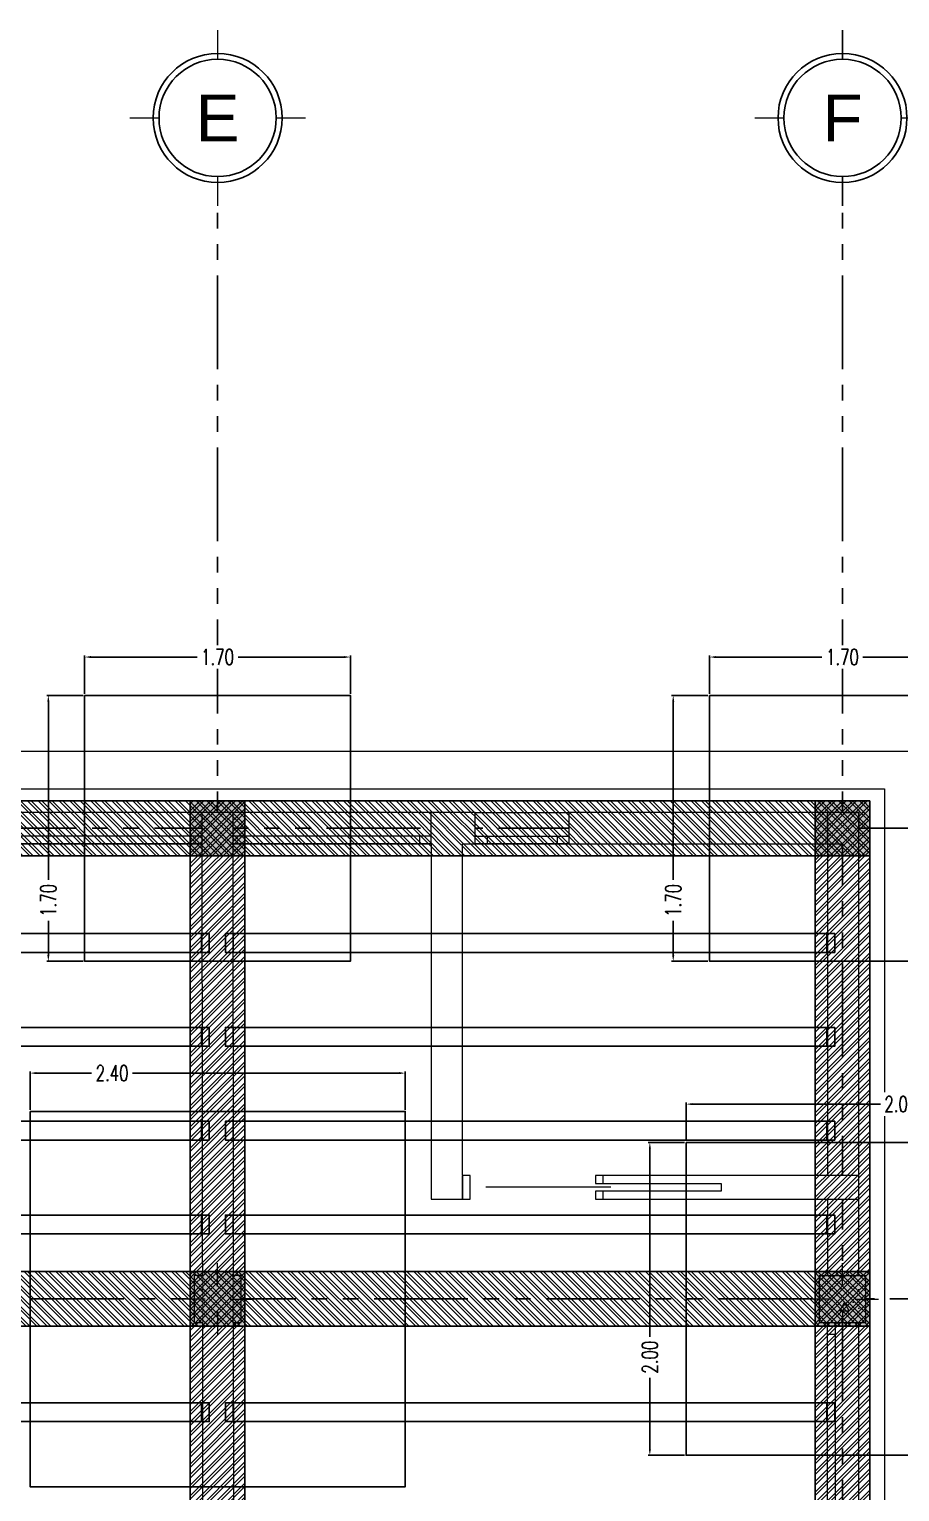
# Model space of a CAD drawing. Header units: metres. Extents: x -6.1 to 26.1, y -10.1 to 14.1.
# Drawn here: x 14.8 to 20.36, y 4.77 to 14.12 of the extents above; entities that cross this region are included whole.
import ezdxf
from ezdxf.enums import TextEntityAlignment as Align

# ---------------------------------------------------------------- set-up
doc = ezdxf.new("R2010")
doc.units = ezdxf.units.M
doc.header["$MEASUREMENT"] = 0
for name, pattern in [('Xref_Arq. PB$0$Wipeout_Contour', [1, 0, -1]), ('Xref_Cimentación$0$Xr-Muroscontencion$0$HIDDEN', [0.375, 0.25, -0.125]), ('Xref_Ejes$0$ACAD_ISO05W100', [33, 24, -3, 0, -3, 0, -3])]:
    doc.linetypes.add(name, pattern=pattern)
for name, color, linetype in [('Xref_Arq. PB$0$Acotación - Terreno', 7, 'Continuous'), ('Xref_Arq. PB$0$Estructura - Forjados', 7, 'Continuous'), ('Xref_Arq. PB$0$Estructura - Muros', 7, 'Continuous'), ('Xref_Arq. PB$0$Estructura - Vigas y Pilares', 7, 'Continuous'), ('Xref_Arq. PB$0$Puertas ArchiCAD', 7, 'Continuous'), ('Xref_Arq. PB$0$Ventanas ArchiCAD', 7, 'Continuous'), ('Xref_Cimentación$0$00-Novidesa', 7, 'Continuous'), ('Xref_Cimentación$0$00-ZA', 2, 'Continuous'), ('Xref_Cimentación$0$VIGA', 3, 'Continuous'), ('Xref_Cimentación$0$Xref_Pedestales$0$COLUM. PB', 140, 'Continuous'), ('Xref_Ejes$0$00-EJES', 1, 'Xref_Ejes$0$ACAD_ISO05W100'), ('Xref_Ejes$0$Globo Eje', 1, 'Continuous'), ('Xref_Ejes$0$Texto', 7, 'Continuous')]:
    doc.layers.add(name, color=color, linetype=linetype)
for name, color, linetype, lineweight in [('Xref_Arq. PB$0$Acotación - Terreno _Pluma_Nº__1', 7, 'Continuous', 13), ('Xref_Arq. PB$0$Estructura - Forjados_Pluma_Nº__1', 7, 'Continuous', 13), ('Xref_Arq. PB$0$Estructura - Muros_Pluma_Nº__1', 7, 'Continuous', 13), ('Xref_Arq. PB$0$Estructura - Vigas y Pilares_Pluma_Nº__20', 1, 'Continuous', 0), ('Xref_Arq. PB$0$Estructura - Vigas y Pilares_Pluma_Nº__28', 7, 'Continuous', 18), ('Xref_Arq. PB$0$Puertas ArchiCAD_Pluma_Nº__1', 7, 'Continuous', 13), ('Xref_Arq. PB$0$Puertas ArchiCAD_Pluma_Nº__23', 7, 'Continuous', 18), ('Xref_Arq. PB$0$Ventanas ArchiCAD_Pluma_Nº__1', 7, 'Continuous', 13), ('Xref_Arq. PB$0$Ventanas ArchiCAD_Pluma_Nº__23', 7, 'Continuous', 18)]:
    doc.layers.add(name, color=color, linetype=linetype, lineweight=lineweight)
for name, color, linetype, lineweight, true_color in [('Xref_Arq. PB$0$Acotación - Terreno _Pluma_Nº__3', 7, 'Continuous', 18, 0xff6600), ('Xref_Arq. PB$0$Estructura - Vigas y Pilares_Pluma_Nº__170', 7, 'Continuous', 13, 0x9f9f00), ('Xref_Arq. PB$0$Puertas ArchiCAD_Pluma_Nº__3', 7, 'Continuous', 18, 0xff6600), ('Xref_Arq. PB$0$Ventanas ArchiCAD_Pluma_Nº__3', 7, 'Continuous', 18, 0xff6600)]:
    doc.layers.add(name, color=color, linetype=linetype, lineweight=lineweight, true_color=true_color)
doc.styles.add('Xref_Cimentación$0$ARIAL', font='arial.ttf', dxfattribs={"height": 2})
doc.styles.add('Xref_Cimentación$0$Xr-Muroscontencion$0$Romans', font='romans.shx', dxfattribs={"width": 0.7})
doc.styles.add('Xref_Ejes$0$Arial', font='arial.ttf')
doc.dimstyles.new('Xref_Cimentación$0$Xr-Muroscontencion$0$D20', dxfattribs={"dimtxt": 0.05, "dimasz": 0.04, "dimexe": 0.01, "dimexo": 0.01, "dimgap": 0.01, "dimtad": 0, "dimdec": 3, "dimzin": 1, "dimdsep": 46, "dimtxsty": 'Xref_Cimentación$0$Xr-Muroscontencion$0$Romans', "dimcen": 2.5, "dimclrd": 1, "dimclre": 8, "dimclrt": 7, "dimadec": 0, "dimazin": 0, "dimtfac": 1, "dimtdec": 3, "dimtmove": 1, "dimatfit": 1, "dimfxl": 1, "dimtfill": 1, "dimarcsym": 0})
pattern_1 = [(0, (0, 0), (0, 0.623538), [0.06, -0.3]), (0, (0.18, 0.3118), (0, 0.623538), [0.06, -0.3]), (60, (0, 0), (-0.54, 0.31177), [0.06, -0.3]), (60, (0.36, 0), (-0.54, 0.31177), [0.06, -0.3]), (120, (0.06, 0), (0.54, 0.31177), [0.06, -0.3]), (120, (0.42, 0), (0.54, 0.31177), [0.06, -0.3]), (0, (0, 0.06), (0, 0.12), [0, -0.12, 0, -0.18]), (45, (0.06, 0.06), (-0.0848528, 0.0848528), [0, -0.09, 0, -0.15])]

# ---------------------------------------------------------------- blocks, each defined once
blk = doc.blocks.new('*U188')
at = {"layer": 'Xref_Ejes$0$Globo Eje', "ltscale": 0.025, "const_width": 0.00938}
for points in [[(0, 0.5625), (0, 0.375)], [(-0.375, 0), (-0.5625, 0)], [(0.5625, 0), (0.375, 0)], [(0, -0.375), (0, -0.5625)]]:
    blk.add_lwpolyline(points, dxfattribs=at)
at = {"layer": 'Xref_Ejes$0$Globo Eje', "ltscale": 0.025}
for radius in [0.4125, 0.375]:
    blk.add_circle((0, 0), radius, dxfattribs=at)
at = {"layer": 'Xref_Ejes$0$Texto', "color": 7, "ltscale": 0.025, "style": 'Xref_Ejes$0$Arial'}
blk.add_attdef('EJE', text='', height=0.3, dxfattribs=at).set_placement((0, 0), align=Align.MIDDLE_CENTER)
blk = doc.blocks.new('Xref_Ejes')
at = {"layer": 'Xref_Ejes$0$00-EJES', "ltscale": 0.025}
for p, q in [((16, -8.9568), (16, 12.9873)), ((19.9967, -8.9568), (19.9967, 12.9873)), ((24.9967, 9.0084), (-5, 9.0084)), ((-4.9997, 6), (24.997, 6))]:
    blk.add_line(p, q, dxfattribs=at)
for p, values in [((16, 13.5498), {'EJE': 'E'}), ((19.9967, 13.5498), {'EJE': 'F'})]:
    blk.add_blockref('*U188', p, dxfattribs=at).add_auto_attribs(values)
blk = doc.blocks.new('Xref_Arq. PB$0$Forjado_1', base_point=(9.6104, 18.2739))
at = {"layer": 'Xref_Arq. PB$0$Estructura - Forjados_Pluma_Nº__1', "linetype": 'Continuous', "flags": 128}
blk.add_lwpolyline([(9.6104, 18.2739), (9.6104, 8.6612), (-7.0825, 8.6612), (-7.0825, 18.2739)], close=True, dxfattribs=at)
blk = doc.blocks.new('Xref_Arq. PB$0$Forjado_2', base_point=(-11.0804, 18.5154))
at = {"layer": 'Xref_Arq. PB$0$Estructura - Forjados_Pluma_Nº__1', "linetype": 'Continuous', "flags": 128}
blk.add_lwpolyline([(-11.0804, 18.5154), (10.7361, 18.5154), (10.7514, 7.6041), (-11.0804, 7.6041)], close=True, dxfattribs=at)
blk = doc.blocks.new('Xref_Arq. PB$0$Ventana 17_3')
at = {"layer": 'Xref_Arq. PB$0$Ventanas ArchiCAD_Pluma_Nº__1', "linetype": 'Continuous'}
for p, q in [((-0.85, 0), (-0.85, -0.05)), ((0.85, 0), (0.85, -0.05))]:
    blk.add_line(p, q, dxfattribs=at)
at = {"layer": 'Xref_Arq. PB$0$Ventanas ArchiCAD_Pluma_Nº__23', "linetype": 'Continuous'}
for p, q in [((-0.85, 0), (-0.775, 0)), ((-0.775, 0), (-0.775, -0.05)), ((0.775, -0.05), (0.775, 0)), ((0.775, 0), (0.85, 0)), ((-0.775, -0.05), (-0.85, -0.05)), ((0.85, -0.05), (0.775, -0.05))]:
    blk.add_line(p, q, dxfattribs=at)
at = {"layer": 'Xref_Arq. PB$0$Ventanas ArchiCAD_Pluma_Nº__3', "linetype": 'Continuous'}
for p, q in [((-0.85, 0), (0.85, 0)), ((-0.775, 0), (0.775, 0)), ((0.775, -0.05), (-0.775, -0.05)), ((-0.85, -0.2), (0.85, -0.2))]:
    blk.add_line(p, q, dxfattribs=at)
blk = doc.blocks.new('Xref_Arq. PB$0$Muro_11', base_point=(9.5434, 8.9011))
at = {"layer": 'Xref_Arq. PB$0$Estructura - Muros_Pluma_Nº__1', "linetype": 'Continuous'}
for p, q in [((9.3434, 14.8619), (9.3934, 14.8619)), ((9.3934, 14.8619), (9.5434, 14.8619))]:
    blk.add_line(p, q, dxfattribs=at)
at = {"layer": 'Xref_Arq. PB$0$Estructura - Muros_Pluma_Nº__1', "linetype": 'Continuous', "flags": 128}
for points in [[(9.5434, 14.8619), (9.5435, 18.1223)], [(9.3435, 17.9223), (9.3434, 15.1619)]]:
    blk.add_lwpolyline(points, dxfattribs=at)
at = {"color": 254, "linetype": 'Xref_Arq. PB$0$Wipeout_Contour', "lineweight": 0, "ltscale": 74.957945}
blk.add_wipeout([(9.3434, 8.9011), (9.5434, 8.9011), (9.5434, 13.1619), (9.3934, 13.1619), (9.3434, 13.1619)], dxfattribs=at).dxf.layer = 'Xref_Arq. PB$0$Estructura - Muros'
at = {"layer": 'Xref_Arq. PB$0$Estructura - Muros_Pluma_Nº__1', "linetype": 'Continuous'}
for p, q in [((9.3434, 13.1619), (9.3934, 13.1619)), ((9.3934, 13.1619), (9.5434, 13.1619))]:
    blk.add_line(p, q, dxfattribs=at)
at = {"layer": 'Xref_Arq. PB$0$Estructura - Muros_Pluma_Nº__1', "linetype": 'Continuous', "flags": 128}
for points in [[(9.3434, 13.1619), (9.3434, 8.9011)], [(9.5434, 8.9011), (9.5434, 13.1619)], [(9.3434, 8.9011), (9.5434, 8.9011)]]:
    blk.add_lwpolyline(points, dxfattribs=at)
at = {"layer": 'Xref_Arq. PB$0$Ventanas ArchiCAD', "color": 251, "linetype": 'Continuous', "lineweight": 13, "true_color": 0x6a6a6a, "rotation": 89.9999704918467}
blk.add_blockref('Xref_Arq. PB$0$Ventana 17_3', (9.3434, 14.0119), dxfattribs=at)
blk = doc.blocks.new('Xref_Arq. PB$0$Ventana 17_5')
at = {"layer": 'Xref_Arq. PB$0$Ventanas ArchiCAD_Pluma_Nº__1', "linetype": 'Continuous'}
for p, q in [((-0.9839, -0.05), (-0.9839, 0)), ((0.9839, -0.05), (0.9839, 0))]:
    blk.add_line(p, q, dxfattribs=at)
at = {"layer": 'Xref_Arq. PB$0$Ventanas ArchiCAD_Pluma_Nº__23', "linetype": 'Continuous'}
for p, q in [((-0.9839, 0), (-0.9089, 0)), ((-0.9089, 0), (-0.9089, -0.05)), ((0.9089, -0.05), (0.9089, 0)), ((0.9089, 0), (0.9839, 0)), ((-0.9089, -0.05), (-0.9839, -0.05)), ((0.9839, -0.05), (0.9089, -0.05))]:
    blk.add_line(p, q, dxfattribs=at)
at = {"layer": 'Xref_Arq. PB$0$Ventanas ArchiCAD_Pluma_Nº__3', "linetype": 'Continuous'}
for p, q in [((-0.9839, 0.15), (0.9839, 0.15)), ((-0.9089, 0), (0.9089, 0)), ((-0.9839, -0.05), (0.9839, -0.05)), ((0.9089, -0.05), (-0.9089, -0.05))]:
    blk.add_line(p, q, dxfattribs=at)
blk = doc.blocks.new('Xref_Arq. PB$0$Ventana 17_6')
at = {"layer": 'Xref_Arq. PB$0$Ventanas ArchiCAD_Pluma_Nº__1', "linetype": 'Continuous'}
for p, q in [((-0.3, -0.05), (-0.3, 0)), ((0.3, -0.05), (0.3, 0))]:
    blk.add_line(p, q, dxfattribs=at)
at = {"layer": 'Xref_Arq. PB$0$Ventanas ArchiCAD_Pluma_Nº__23', "linetype": 'Continuous'}
for p, q in [((-0.3, 0), (-0.225, 0)), ((-0.225, 0), (-0.225, -0.05)), ((0.225, -0.05), (0.225, 0)), ((0.225, 0), (0.3, 0)), ((-0.225, -0.05), (-0.3, -0.05)), ((0.3, -0.05), (0.225, -0.05))]:
    blk.add_line(p, q, dxfattribs=at)
at = {"layer": 'Xref_Arq. PB$0$Ventanas ArchiCAD_Pluma_Nº__3', "linetype": 'Continuous'}
for p, q in [((-0.3, 0.15), (0.3, 0.15)), ((-0.225, 0), (0.225, 0)), ((-0.3, -0.05), (0.3, -0.05)), ((0.225, -0.05), (-0.225, -0.05))]:
    blk.add_line(p, q, dxfattribs=at)
blk = doc.blocks.new('Xref_Arq. PB$0$Ventana 17_7')
at = {"layer": 'Xref_Arq. PB$0$Ventanas ArchiCAD_Pluma_Nº__1', "linetype": 'Continuous'}
for p, q in [((-0.6334, -0.05), (-0.6334, 0)), ((0.6334, -0.05), (0.6334, 0))]:
    blk.add_line(p, q, dxfattribs=at)
at = {"layer": 'Xref_Arq. PB$0$Ventanas ArchiCAD_Pluma_Nº__23', "linetype": 'Continuous'}
for p, q in [((-0.6334, 0), (-0.5584, 0)), ((-0.5584, 0), (-0.5584, -0.05)), ((0.5584, -0.05), (0.5584, 0)), ((0.5584, 0), (0.6334, 0)), ((-0.5584, -0.05), (-0.6334, -0.05)), ((0.6334, -0.05), (0.5584, -0.05))]:
    blk.add_line(p, q, dxfattribs=at)
at = {"layer": 'Xref_Arq. PB$0$Ventanas ArchiCAD_Pluma_Nº__3', "linetype": 'Continuous'}
for p, q in [((-0.6334, 0.15), (0.6334, 0.15)), ((-0.5584, 0), (0.5584, 0)), ((-0.6334, -0.05), (0.6334, -0.05)), ((0.5584, -0.05), (-0.5584, -0.05))]:
    blk.add_line(p, q, dxfattribs=at)
blk = doc.blocks.new('Xref_Arq. PB$0$Muro_12', base_point=(-6.6046, 17.9223))
at = {"color": 254, "linetype": 'Xref_Arq. PB$0$Wipeout_Contour', "lineweight": 0, "ltscale": 112.244376}
blk.add_wipeout([(5.246, 17.9723), (5.246, 17.9223), (5.4437, 17.9223), (5.4437, 17.9723), (5.4437, 18.1223), (5.246, 18.1223)], dxfattribs=at).dxf.layer = 'Xref_Arq. PB$0$Estructura - Muros'
at = {"color": 254, "linetype": 'Xref_Arq. PB$0$Wipeout_Contour', "lineweight": 0, "ltscale": 115.150995}
blk.add_wipeout([(6.7105, 17.9223), (6.9933, 17.9223), (6.9933, 17.9723), (6.9933, 18.1223), (6.7105, 18.1223), (6.7105, 17.9723)], dxfattribs=at).dxf.layer = 'Xref_Arq. PB$0$Estructura - Muros'
at = {"color": 254, "linetype": 'Xref_Arq. PB$0$Wipeout_Contour', "lineweight": 0, "ltscale": 99.318017}
blk.add_wipeout([(9.5435, 18.1223), (7.5933, 18.1223), (7.5933, 17.9723), (7.5933, 17.9223), (9.3435, 17.9223)], dxfattribs=at).dxf.layer = 'Xref_Arq. PB$0$Estructura - Muros'
at = {"layer": 'Xref_Arq. PB$0$Estructura - Muros_Pluma_Nº__1', "linetype": 'Continuous'}
for p, q in [((5.246, 17.9723), (5.246, 18.1223)), ((5.4437, 17.9723), (5.4437, 18.1223)), ((6.7105, 17.9723), (6.7105, 18.1223)), ((6.9933, 17.9723), (6.9933, 18.1223)), ((7.5933, 17.9723), (7.5933, 18.1223)), ((5.246, 17.9223), (5.246, 17.9723)), ((5.4437, 17.9223), (5.4437, 17.9723)), ((6.7105, 17.9223), (6.7105, 17.9723)), ((6.9933, 17.9223), (6.9933, 17.9723)), ((7.5933, 17.9223), (7.5933, 17.9723))]:
    blk.add_line(p, q, dxfattribs=at)
at = {"layer": 'Xref_Arq. PB$0$Estructura - Muros_Pluma_Nº__1', "linetype": 'Continuous', "flags": 128}
for points in [[(5.4437, 18.1223), (5.246, 18.1223)], [(6.9933, 18.1223), (6.7105, 18.1223)], [(9.3435, 18.1223), (7.5933, 18.1223)], [(6.7105, 17.9223), (6.7113, 17.9223)], [(6.9113, 17.9223), (6.9933, 17.9223)], [(7.5933, 17.9223), (9.3435, 17.9223)]]:
    blk.add_lwpolyline(points, dxfattribs=at)
at = {"layer": 'Xref_Arq. PB$0$Ventanas ArchiCAD', "color": 251, "linetype": 'Continuous', "lineweight": 13, "true_color": 0x6a6a6a, "xscale": -1}
for name, p in [('Xref_Arq. PB$0$Ventana 17_5', (4.2622, 17.9723)), ('Xref_Arq. PB$0$Ventana 17_7', (6.0771, 17.9723))]:
    blk.add_blockref(name, p, dxfattribs=at)
at = {"layer": 'Xref_Arq. PB$0$Ventanas ArchiCAD', "color": 251, "linetype": 'Continuous', "lineweight": 13, "true_color": 0x6a6a6a}
blk.add_blockref('Xref_Arq. PB$0$Ventana 17_6', (7.2933, 17.9723), dxfattribs=at)
blk = doc.blocks.new('Xref_Arq. PB$0$Muro_17', base_point=(5.2451, 17.9223))
at = {"color": 254, "linetype": 'Xref_Arq. PB$0$Wipeout_Contour', "lineweight": 0, "ltscale": 61.343434}
blk.add_wipeout([(5.2451, 17.9223), (5.252, 10.7762), (5.452, 10.7762), (5.4451, 17.9223)], dxfattribs=at).dxf.layer = 'Xref_Arq. PB$0$Estructura - Muros'
at = {"layer": 'Xref_Arq. PB$0$Estructura - Muros_Pluma_Nº__1', "linetype": 'Continuous', "flags": 128}
for points in [[(5.2451, 17.9223), (5.252, 10.7762)], [(5.452, 10.7762), (5.4451, 17.9223)]]:
    blk.add_lwpolyline(points, dxfattribs=at)
blk = doc.blocks.new('Xref_Arq. PB$0$Puerta Corredera Empotrada 17')
at = {"layer": 'Xref_Arq. PB$0$Puertas ArchiCAD_Pluma_Nº__1', "linetype": 'Continuous'}
for p, q in [((-0.45, -0.15), (-0.45, 0)), ((0.45, -0.05), (0.45, 0)), ((0.45, -0.15), (0.45, -0.1))]:
    blk.add_line(p, q, dxfattribs=at)
at = {"layer": 'Xref_Arq. PB$0$Puertas ArchiCAD_Pluma_Nº__23', "linetype": 'Continuous'}
for p, q in [((-0.4, 0), (-0.45, 0)), ((-0.45, 0), (-0.45, -0.15)), ((-0.4, -0.15), (-0.4, 0)), ((0.45, 0), (0.4, 0)), ((0.4, 0), (0.4, -0.05)), ((0.45, -0.05), (0.45, 0)), ((0.4, -0.05), (0.45, -0.05)), ((-0.45, -0.15), (-0.4, -0.15)), ((0.45, -0.1), (0.4, -0.1)), ((0.4, -0.1), (0.4, -0.15)), ((0.4, -0.15), (0.45, -0.15)), ((0.45, -0.15), (0.45, -0.1))]:
    blk.add_line(p, q, dxfattribs=at)
at = {"layer": 'Xref_Arq. PB$0$Puertas ArchiCAD_Pluma_Nº__3', "linetype": 'Continuous'}
blk.add_line((0.5, -0.075), (-0.3, -0.075), dxfattribs=at)
blk = doc.blocks.new('Xref_Arq. PB$0$Muro_21', base_point=(6.7113, 15.6521))
at = {"layer": 'Xref_Arq. PB$0$Acotación - Terreno _Pluma_Nº__1', "linetype": 'Continuous'}
blk.add_line((6.9113, 15.6521), (6.9113, 15.8021), dxfattribs=at)
at = {"layer": 'Xref_Arq. PB$0$Acotación - Terreno _Pluma_Nº__1', "linetype": 'Continuous', "flags": 128}
blk.add_lwpolyline([(6.7113, 15.6521), (6.9113, 15.6521)], dxfattribs=at)
at = {"color": 254, "linetype": 'Xref_Arq. PB$0$Wipeout_Contour', "lineweight": 0, "ltscale": 143.250987}
blk.add_wipeout([(7.8113, 15.652), (9.4455, 15.6519), (9.4455, 15.8019), (7.8113, 15.802), (7.8113, 15.752), (8.5663, 15.752), (8.5663, 15.702), (7.8113, 15.702)], dxfattribs=at).dxf.layer = 'Xref_Arq. PB$0$Acotación - Terreno'
at = {"layer": 'Xref_Arq. PB$0$Acotación - Terreno _Pluma_Nº__1', "linetype": 'Continuous'}
for p, q in [((7.8113, 15.752), (7.8113, 15.802)), ((7.8113, 15.652), (7.8113, 15.702))]:
    blk.add_line(p, q, dxfattribs=at)
at = {"layer": 'Xref_Arq. PB$0$Acotación - Terreno _Pluma_Nº__1', "linetype": 'Continuous', "flags": 128}
for points in [[(9.4455, 15.8019), (7.8113, 15.802)], [(9.4455, 15.6519), (9.4455, 15.8019)], [(7.8113, 15.652), (9.4455, 15.6519)]]:
    blk.add_lwpolyline(points, dxfattribs=at)
at = {"layer": 'Xref_Arq. PB$0$Acotación - Terreno _Pluma_Nº__3', "linetype": 'Continuous'}
for p, q in [((7.8113, 15.752), (8.5663, 15.752)), ((8.5663, 15.752), (8.5663, 15.702)), ((8.5663, 15.702), (7.8113, 15.702))]:
    blk.add_line(p, q, dxfattribs=at)
at = {"layer": 'Xref_Arq. PB$0$Puertas ArchiCAD', "linetype": 'Continuous', "rotation": 359.9944155111601}
blk.add_blockref('Xref_Arq. PB$0$Puerta Corredera Empotrada 17', (7.3613, 15.8021), dxfattribs=at)
blk = doc.blocks.new('Xref_Arq. PB$0$Muro_24', base_point=(6.7113, 17.9223))
at = {"color": 254, "linetype": 'Xref_Arq. PB$0$Wipeout_Contour', "lineweight": 0, "ltscale": 72.667425}
blk.add_wipeout([(6.7113, 17.9223), (6.7113, 15.6521), (6.9113, 15.8021), (6.9113, 17.9223)], dxfattribs=at).dxf.layer = 'Xref_Arq. PB$0$Estructura - Muros'
at = {"layer": 'Xref_Arq. PB$0$Estructura - Muros_Pluma_Nº__1', "linetype": 'Continuous', "flags": 128}
for points in [[(6.7113, 17.9223), (6.7113, 15.6521)], [(6.9113, 15.8021), (6.9113, 17.9223)]]:
    blk.add_lwpolyline(points, dxfattribs=at)
blk = doc.blocks.new('Xref_Arq. PB$0$Pilar_10', base_point=(9.3421, 15.0119))
at = {"color": 254, "linetype": 'Xref_Arq. PB$0$Wipeout_Contour', "lineweight": 0, "ltscale": 70.741197}
blk.add_wipeout([(9.4921, 15.1619), (9.1921, 15.1619), (9.1921, 14.8619), (9.4921, 14.8619)], dxfattribs=at).dxf.layer = 'Xref_Arq. PB$0$Estructura - Vigas y Pilares'
at = {"layer": 'Xref_Arq. PB$0$Estructura - Vigas y Pilares_Pluma_Nº__170', "linetype": 'Continuous'}
h = blk.add_hatch(dxfattribs=at)
h.set_pattern_fill('HORMIGÓN_ARMADO', color=256, style=0, pattern_type=2)
h.set_pattern_definition(pattern_1)
h.paths.add_polyline_path([(9.4921, 15.1619), (9.1921, 15.1619), (9.1921, 14.8619), (9.4921, 14.8619)])
at = {"layer": 'Xref_Arq. PB$0$Estructura - Vigas y Pilares_Pluma_Nº__20', "linetype": 'Continuous'}
for p, q in [((9.3421, 15.0919), (9.3421, 15.2419)), ((9.2621, 15.0119), (9.1121, 15.0119)), ((9.4221, 15.0119), (9.5721, 15.0119)), ((9.3421, 14.9319), (9.3421, 14.7819))]:
    blk.add_line(p, q, dxfattribs=at)
at = {"layer": 'Xref_Arq. PB$0$Estructura - Vigas y Pilares_Pluma_Nº__28', "linetype": 'Continuous'}
for p, q in [((9.4921, 15.1619), (9.1921, 15.1619)), ((9.1921, 15.1619), (9.1921, 14.8619)), ((9.4921, 14.8619), (9.4921, 15.1619)), ((9.1921, 14.8619), (9.4921, 14.8619))]:
    blk.add_line(p, q, dxfattribs=at)
blk = doc.blocks.new('Xref_Arq. PB$0$Pilar_11', base_point=(5.3454, 15.0123))
at = {"layer": 'Xref_Arq. PB$0$Estructura - Vigas y Pilares_Pluma_Nº__20', "linetype": 'Continuous'}
for p, q in [((5.3454, 15.0923), (5.3454, 15.2423)), ((5.3454, 14.9323), (5.3454, 14.7823))]:
    blk.add_line(p, q, dxfattribs=at)
at = {"color": 254, "linetype": 'Xref_Arq. PB$0$Wipeout_Contour', "lineweight": 0, "ltscale": 63.604459}
blk.add_wipeout([(5.1954, 15.1623), (5.1954, 14.8623), (5.2481, 14.8623), (5.2478, 15.1623)], dxfattribs=at).dxf.layer = 'Xref_Arq. PB$0$Estructura - Vigas y Pilares'
at = {"color": 254, "linetype": 'Xref_Arq. PB$0$Wipeout_Contour', "lineweight": 0, "ltscale": 63.93575}
blk.add_wipeout([(5.4954, 15.1623), (5.4478, 15.1623), (5.4481, 14.8623), (5.4954, 14.8623)], dxfattribs=at).dxf.layer = 'Xref_Arq. PB$0$Estructura - Vigas y Pilares'
at = {"layer": 'Xref_Arq. PB$0$Estructura - Vigas y Pilares_Pluma_Nº__170', "linetype": 'Continuous'}
h = blk.add_hatch(dxfattribs=at)
h.set_pattern_fill('HORMIGÓN_ARMADO', color=256, style=0, pattern_type=2)
h.set_pattern_definition(pattern_1)
h.paths.add_polyline_path([(5.1954, 15.1623), (5.1954, 14.8623), (5.2481, 14.8623), (5.2478, 15.1623)])
h = blk.add_hatch(dxfattribs=at)
h.set_pattern_fill('HORMIGÓN_ARMADO', color=256, style=0, pattern_type=2)
h.set_pattern_definition(pattern_1)
h.paths.add_polyline_path([(5.4954, 15.1623), (5.4478, 15.1623), (5.4481, 14.8623), (5.4954, 14.8623)])
at = {"layer": 'Xref_Arq. PB$0$Estructura - Vigas y Pilares_Pluma_Nº__20', "linetype": 'Continuous'}
for p, q in [((5.2654, 15.0123), (5.1154, 15.0123)), ((5.4254, 15.0123), (5.5754, 15.0123))]:
    blk.add_line(p, q, dxfattribs=at)
at = {"layer": 'Xref_Arq. PB$0$Estructura - Vigas y Pilares_Pluma_Nº__28', "linetype": 'Continuous'}
for p, q in [((5.1954, 15.1623), (5.1954, 14.8623)), ((5.2478, 15.1623), (5.1954, 15.1623)), ((5.4954, 15.1623), (5.4478, 15.1623)), ((5.4954, 14.8623), (5.4954, 15.1623)), ((5.1954, 14.8623), (5.2481, 14.8623)), ((5.4481, 14.8623), (5.4954, 14.8623))]:
    blk.add_line(p, q, dxfattribs=at)
blk = doc.blocks.new('Xref_Arq. PB')
at = {"layer": 'Xref_Arq. PB$0$Estructura - Forjados', "linetype": 'Continuous'}
for name, p in [('Xref_Arq. PB$0$Forjado_2', (-0.4258, 9.5015)), ('Xref_Arq. PB$0$Forjado_1', (20.265, 9.26))]:
    blk.add_blockref(name, p, dxfattribs=at)
at = {"layer": 'Xref_Arq. PB$0$Estructura - Muros'}
blk.add_blockref('Xref_Arq. PB$0$Muro_11', (20.1001, -0.1129), dxfattribs=at)
at = {"layer": 'Xref_Arq. PB$0$Acotación - Terreno'}
blk.add_blockref('Xref_Arq. PB$0$Muro_21', (17.3659, 6.6382), dxfattribs=at)
at = {"layer": 'Xref_Arq. PB$0$Estructura - Muros'}
blk.add_blockref('Xref_Arq. PB$0$Muro_12', (4.0501, 8.9084), dxfattribs=at)
at = {"layer": 'Xref_Arq. PB$0$Estructura - Vigas y Pilares'}
blk.add_blockref('Xref_Arq. PB$0$Pilar_10', (19.9967, 5.998), dxfattribs=at)
for p, q in [((19.9001, 8.9084), (19.9001, 9.1084)), ((20.1001, 9.1084), (19.9981, 9.1084)), ((20.1001, 9.1084), (20.1001, 9.0104))]:
    blk.add_line(p, q)
at = {"layer": 'Xref_Arq. PB$0$Estructura - Muros'}
for name, p in [('Xref_Arq. PB$0$Muro_17', (15.8997, 8.9084)), ('Xref_Arq. PB$0$Muro_24', (17.3659, 8.9084))]:
    blk.add_blockref(name, p, dxfattribs=at)
at = {"layer": 'Xref_Arq. PB$0$Estructura - Vigas y Pilares'}
blk.add_blockref('Xref_Arq. PB$0$Pilar_11', (16, 5.9983), dxfattribs=at)
blk = doc.blocks.new('*U283')
at = {"ltscale": 0.025, "true_color": 0x636466}
h = blk.add_hatch(color=251, dxfattribs=at)
h.dxf.hatch_style = 1
h.paths.add_polyline_path([(-0.125, -0.075), (0.225, -0.075), (0.225, 0.275), (-0.125, 0.275)])
at = {"color": 251, "linetype": 'ByBlock', "ltscale": 0.025, "true_color": 0x636466}
blk.add_lwpolyline([(-0.125, -0.075), (0.225, -0.075), (0.225, 0.275), (-0.125, 0.275)], close=True, dxfattribs=at)
blk = doc.blocks.new('Xref_Cimentación$0$Xref_Pedestales')
at = {"layer": 'Xref_Cimentación$0$Xref_Pedestales$0$COLUM. PB', "ltscale": 0.025}
for p in [(15.9495, 8.9084), (19.9462, 8.9084), (15.95, 5.9), (19.9467, 5.9)]:
    blk.add_blockref('*U283', p, dxfattribs=at)
blk = doc.blocks.new('*U350')
at = {"layer": 'Xref_Cimentación$0$VIGA', "ltscale": 0.025, "transparency": 33554559}
h = blk.add_hatch(dxfattribs=at)
h.set_pattern_fill('ANSI32', color=250, scale=0.005, angle=-90)
h.set_pattern_definition([(315, (14.226727, 0.2), (0.03367596, 0.03367596), []), (315, (14.226727, 0.17755), (0.03367596, 0.03367596), [])])
h.paths.add_polyline_path([(15.9967, 0.275), (-0.35, 0.275), (-0.35, -0.075), (15.9967, -0.075)])
at = {"layer": 'Xref_Cimentación$0$VIGA', "ltscale": 0.025}
for p, q in [((15.9967, 0.275), (-0.35, 0.275)), ((15.9967, -0.075), (15.9967, 0.275)), ((-0.35, -0.075), (15.9967, -0.075))]:
    blk.add_line(p, q, dxfattribs=at)
at = {"layer": 'Xref_Cimentación$0$VIGA', "ltscale": 0.025, "style": 'Xref_Cimentación$0$ARIAL', "width": 0.7, "flags": 8}
blk.add_attdef('V-00', text='', height=0.15, dxfattribs=at).set_placement((5.8238, 0.428), align=Align.MIDDLE_CENTER)
blk = doc.blocks.new('*U351')
at = {"layer": 'Xref_Cimentación$0$VIGA', "ltscale": 0.025, "transparency": 33554559}
h = blk.add_hatch(dxfattribs=at)
h.set_pattern_fill('ANSI32', color=250, scale=0.005, angle=-90)
h.set_pattern_definition([(315, (7.2384, 0.2), (0.03367596, 0.03367596), []), (315, (7.2384, 0.17755), (0.03367596, 0.03367596), [])])
h.paths.add_polyline_path([(9.0084, 0.275), (-0.35, 0.275), (-0.35, -0.075), (9.0084, -0.075)])
at = {"layer": 'Xref_Cimentación$0$VIGA', "ltscale": 0.025}
for p, q in [((9.0084, 0.275), (-0.35, 0.275)), ((9.0084, -0.075), (9.0084, 0.275)), ((-0.35, -0.075), (9.0084, -0.075))]:
    blk.add_line(p, q, dxfattribs=at)
at = {"layer": 'Xref_Cimentación$0$VIGA', "ltscale": 0.025, "style": 'Xref_Cimentación$0$ARIAL', "width": 0.7, "flags": 8}
blk.add_attdef('V-00', text='', height=0.15, dxfattribs=at).set_placement((4.328, 0.428), align=Align.MIDDLE_CENTER)
blk = doc.blocks.new('*U318')
at = {"layer": 'Xref_Cimentación$0$00-Novidesa'}
for points in [[(-1.8984, -0.06), (-1.8984, 0.06), (-1.9484, 0.06), (-1.9484, -0.06), (1.8984, -0.06)], [(-1.8984, 0.06), (1.9484, 0.06), (1.9484, -0.06), (1.8984, -0.06), (1.8984, 0.06)]]:
    blk.add_lwpolyline(points, dxfattribs=at)
blk = doc.blocks.new('*U319')
at = {"layer": 'Xref_Cimentación$0$00-ZA', "color": 0, "linetype": 'ByBlock', "lineweight": -2, "transparency": 16777216}
for p in [(8, 4.8), (12, 4.8)]:
    blk.add_blockref('*U318', p, dxfattribs=at)
blk = doc.blocks.new('*U320')
at = {"layer": 'Xref_Cimentación$0$00-Novidesa'}
for points in [[(-1.8984, -0.06), (-1.8984, 0.06), (-1.9484, 0.06), (-1.9484, -0.06), (1.8984, -0.06)], [(-1.8984, 0.06), (1.9484, 0.06), (1.9484, -0.06), (1.8984, -0.06), (1.8984, 0.06)]]:
    blk.add_lwpolyline(points, dxfattribs=at)
blk = doc.blocks.new('*U321')
at = {"layer": 'Xref_Cimentación$0$00-ZA', "color": 0, "linetype": 'ByBlock', "lineweight": -2, "transparency": 16777216}
for p in [(8, 1.8), (12, 1.8), (8, 1.2), (12, 1.2), (8, 0.6), (12, 0.6), (8, 0), (12, 0)]:
    blk.add_blockref('*U320', p, dxfattribs=at)
blk = doc.blocks.new('*D328')
at = {"layer": 'Xref_Cimentación$0$00-ZA', "color": 8, "linetype": 'Xref_Cimentación$0$Xr-Muroscontencion$0$HIDDEN', "lineweight": -2, "transparency": 16777216}
for p, q in [((18.9867, 7), (18.7544, 7)), ((18.9867, 5), (18.7544, 5))]:
    blk.add_line(p, q, dxfattribs=at)
at = {"layer": 'Xref_Cimentación$0$00-ZA', "color": 1, "lineweight": -2, "transparency": 16777216}
for p, q in [((18.7644, 6.96), (18.7644, 5.7436)), ((18.7644, 5.04), (18.7644, 5.5102))]:
    blk.add_line(p, q, dxfattribs=at)
at = {"layer": 'Xref_Cimentación$0$00-ZA', "color": 1, "transparency": 16777216}
for points in [[(18.7578, 6.96), (18.7711, 6.96), (18.7644, 7)], [(18.7578, 5.04), (18.7711, 5.04), (18.7644, 5)]]:
    blk.add_solid(points, dxfattribs=at)
at = {"layer": 'Xref_Cimentación$0$00-ZA', "color": 7, "transparency": 16777216, "insert": (18.7644, 5.6269), "char_height": 0.1, "attachment_point": 5, "rotation": 90, "style": 'Xref_Cimentación$0$Xr-Muroscontencion$0$Romans', "bg_fill": 3, "box_fill_scale": 1.25, "bg_fill_color": 256, "bg_fill_true_color": 13158600, "bg_fill_transparency": 0}
blk.add_mtext('2.00', dxfattribs=at)
blk = doc.blocks.new('*D329')
at = {"layer": 'Xref_Cimentación$0$00-ZA', "color": 8, "linetype": 'Xref_Cimentación$0$Xr-Muroscontencion$0$HIDDEN', "lineweight": -2, "transparency": 16777216}
for p, q in [((18.9967, 7.01), (18.9967, 7.2548)), ((20.9967, 7.01), (20.9967, 7.2548))]:
    blk.add_line(p, q, dxfattribs=at)
at = {"layer": 'Xref_Cimentación$0$00-ZA', "color": 1, "lineweight": -2, "transparency": 16777216}
for p, q in [((19.0367, 7.2448), (20.2532, 7.2448)), ((20.9567, 7.2448), (20.4865, 7.2448))]:
    blk.add_line(p, q, dxfattribs=at)
at = {"layer": 'Xref_Cimentación$0$00-ZA', "color": 1, "transparency": 16777216}
for points in [[(19.0367, 7.2515), (19.0367, 7.2381), (18.9967, 7.2448)], [(20.9567, 7.2515), (20.9567, 7.2381), (20.9967, 7.2448)]]:
    blk.add_solid(points, dxfattribs=at)
at = {"layer": 'Xref_Cimentación$0$00-ZA', "color": 7, "transparency": 16777216, "insert": (20.3698, 7.2448), "char_height": 0.1, "attachment_point": 5, "style": 'Xref_Cimentación$0$Xr-Muroscontencion$0$Romans', "bg_fill": 3, "box_fill_scale": 1.25, "bg_fill_color": 256, "bg_fill_true_color": 13158600, "bg_fill_transparency": 0}
blk.add_mtext('2.00', dxfattribs=at)
blk = doc.blocks.new('*D331')
at = {"layer": 'Xref_Cimentación$0$00-ZA', "color": 8, "linetype": 'Xref_Cimentación$0$Xr-Muroscontencion$0$HIDDEN', "lineweight": -2, "transparency": 16777216}
for p, q in [((14.8, 7.2083), (14.8, 7.4531)), ((17.2, 7.2083), (17.2, 7.4531))]:
    blk.add_line(p, q, dxfattribs=at)
at = {"layer": 'Xref_Cimentación$0$00-ZA', "color": 1, "lineweight": -2, "transparency": 16777216}
for p, q in [((14.84, 7.4431), (15.2083, 7.4431)), ((17.16, 7.4431), (15.4417, 7.4431))]:
    blk.add_line(p, q, dxfattribs=at)
at = {"layer": 'Xref_Cimentación$0$00-ZA', "color": 1, "transparency": 16777216}
for points in [[(14.84, 7.4498), (14.84, 7.4365), (14.8, 7.4431)], [(17.16, 7.4498), (17.16, 7.4365), (17.2, 7.4431)]]:
    blk.add_solid(points, dxfattribs=at)
at = {"layer": 'Xref_Cimentación$0$00-ZA', "color": 7, "transparency": 16777216, "insert": (15.325, 7.4431), "char_height": 0.1, "attachment_point": 5, "style": 'Xref_Cimentación$0$Xr-Muroscontencion$0$Romans', "bg_fill": 3, "box_fill_scale": 1.25, "bg_fill_color": 256, "bg_fill_true_color": 13158600, "bg_fill_transparency": 0}
blk.add_mtext('2.40', dxfattribs=at)
blk = doc.blocks.new('*D346')
at = {"layer": 'Xref_Cimentación$0$00-ZA', "color": 8, "linetype": 'Xref_Cimentación$0$Xr-Muroscontencion$0$HIDDEN', "lineweight": -2, "transparency": 16777216}
for p, q in [((15.1395, 9.8584), (14.9072, 9.8584)), ((15.1395, 8.1584), (14.9072, 8.1584))]:
    blk.add_line(p, q, dxfattribs=at)
at = {"layer": 'Xref_Cimentación$0$00-ZA', "color": 1, "lineweight": -2, "transparency": 16777216}
for p, q in [((14.9172, 9.8184), (14.9172, 8.6592)), ((14.9172, 8.1984), (14.9172, 8.4359))]:
    blk.add_line(p, q, dxfattribs=at)
at = {"layer": 'Xref_Cimentación$0$00-ZA', "color": 1, "transparency": 16777216}
for points in [[(14.9105, 9.8184), (14.9239, 9.8184), (14.9172, 9.8584)], [(14.9105, 8.1984), (14.9239, 8.1984), (14.9172, 8.1584)]]:
    blk.add_solid(points, dxfattribs=at)
at = {"layer": 'Xref_Cimentación$0$00-ZA', "color": 7, "transparency": 16777216, "insert": (14.9172, 8.5476), "char_height": 0.1, "attachment_point": 5, "rotation": 90, "style": 'Xref_Cimentación$0$Xr-Muroscontencion$0$Romans', "bg_fill": 3, "box_fill_scale": 1.25, "bg_fill_color": 256, "bg_fill_true_color": 13158600, "bg_fill_transparency": 0}
blk.add_mtext('1.70', dxfattribs=at)
blk = doc.blocks.new('*D347')
at = {"layer": 'Xref_Cimentación$0$00-ZA', "color": 8, "linetype": 'Xref_Cimentación$0$Xr-Muroscontencion$0$HIDDEN', "lineweight": -2, "transparency": 16777216}
for p, q in [((15.1495, 9.8684), (15.1495, 10.1132)), ((16.8495, 9.8684), (16.8495, 10.1132))]:
    blk.add_line(p, q, dxfattribs=at)
at = {"layer": 'Xref_Cimentación$0$00-ZA', "color": 1, "lineweight": -2, "transparency": 16777216}
for p, q in [((15.1895, 10.1032), (15.8878, 10.1032)), ((16.8095, 10.1032), (16.1111, 10.1032))]:
    blk.add_line(p, q, dxfattribs=at)
at = {"layer": 'Xref_Cimentación$0$00-ZA', "color": 1, "transparency": 16777216}
for points in [[(15.1895, 10.1098), (15.1895, 10.0965), (15.1495, 10.1032)], [(16.8095, 10.1098), (16.8095, 10.0965), (16.8495, 10.1032)]]:
    blk.add_solid(points, dxfattribs=at)
at = {"layer": 'Xref_Cimentación$0$00-ZA', "color": 7, "transparency": 16777216, "insert": (15.9995, 10.1032), "char_height": 0.1, "attachment_point": 5, "style": 'Xref_Cimentación$0$Xr-Muroscontencion$0$Romans', "bg_fill": 3, "box_fill_scale": 1.25, "bg_fill_color": 256, "bg_fill_true_color": 13158600, "bg_fill_transparency": 0}
blk.add_mtext('1.70', dxfattribs=at)
blk = doc.blocks.new('*D348')
at = {"layer": 'Xref_Cimentación$0$00-ZA', "color": 8, "linetype": 'Xref_Cimentación$0$Xr-Muroscontencion$0$HIDDEN', "lineweight": -2, "transparency": 16777216}
for p, q in [((19.1362, 9.8584), (18.9039, 9.8584)), ((19.1362, 8.1584), (18.9039, 8.1584))]:
    blk.add_line(p, q, dxfattribs=at)
at = {"layer": 'Xref_Cimentación$0$00-ZA', "color": 1, "lineweight": -2, "transparency": 16777216}
for p, q in [((18.9139, 9.8184), (18.9139, 8.6592)), ((18.9139, 8.1984), (18.9139, 8.4359))]:
    blk.add_line(p, q, dxfattribs=at)
at = {"layer": 'Xref_Cimentación$0$00-ZA', "color": 1, "transparency": 16777216}
for points in [[(18.9072, 9.8184), (18.9206, 9.8184), (18.9139, 9.8584)], [(18.9072, 8.1984), (18.9206, 8.1984), (18.9139, 8.1584)]]:
    blk.add_solid(points, dxfattribs=at)
at = {"layer": 'Xref_Cimentación$0$00-ZA', "color": 7, "transparency": 16777216, "insert": (18.9139, 8.5476), "char_height": 0.1, "attachment_point": 5, "rotation": 90, "style": 'Xref_Cimentación$0$Xr-Muroscontencion$0$Romans', "bg_fill": 3, "box_fill_scale": 1.25, "bg_fill_color": 256, "bg_fill_true_color": 13158600, "bg_fill_transparency": 0}
blk.add_mtext('1.70', dxfattribs=at)
blk = doc.blocks.new('*D349')
at = {"layer": 'Xref_Cimentación$0$00-ZA', "color": 8, "linetype": 'Xref_Cimentación$0$Xr-Muroscontencion$0$HIDDEN', "lineweight": -2, "transparency": 16777216}
for p, q in [((19.1462, 9.8684), (19.1462, 10.1132)), ((20.8462, 9.8684), (20.8462, 10.1132))]:
    blk.add_line(p, q, dxfattribs=at)
at = {"layer": 'Xref_Cimentación$0$00-ZA', "color": 1, "lineweight": -2, "transparency": 16777216}
for p, q in [((19.1862, 10.1032), (19.8845, 10.1032)), ((20.8062, 10.1032), (20.1079, 10.1032))]:
    blk.add_line(p, q, dxfattribs=at)
at = {"layer": 'Xref_Cimentación$0$00-ZA', "color": 1, "transparency": 16777216}
for points in [[(19.1862, 10.1098), (19.1862, 10.0965), (19.1462, 10.1032)], [(20.8062, 10.1098), (20.8062, 10.0965), (20.8462, 10.1032)]]:
    blk.add_solid(points, dxfattribs=at)
at = {"layer": 'Xref_Cimentación$0$00-ZA', "color": 7, "transparency": 16777216, "insert": (19.9962, 10.1032), "char_height": 0.1, "attachment_point": 5, "style": 'Xref_Cimentación$0$Xr-Muroscontencion$0$Romans', "bg_fill": 3, "box_fill_scale": 1.25, "bg_fill_color": 256, "bg_fill_true_color": 13158600, "bg_fill_transparency": 0}
blk.add_mtext('1.70', dxfattribs=at)
blk = doc.blocks.new('Xref_Cimentación')
at = {"layer": 'Xref_Cimentación$0$00-ZA'}
for points in [[(15.1495, 9.8584), (16.8495, 9.8584), (16.8495, 8.1584), (15.1495, 8.1584)], [(19.1462, 9.8584), (20.8462, 9.8584), (20.8462, 8.1584), (19.1462, 8.1584)], [(14.8, 7.1983), (17.2, 7.1983), (17.2, 4.7983), (14.8, 4.7983)], [(18.9967, 7), (20.9967, 7), (20.9967, 5), (18.9967, 5)]]:
    blk.add_lwpolyline(points, close=True, dxfattribs=at)
for name, p in [('*U350', (4.175, 8.9084)), ('Xref_Cimentación$0$Xref_Pedestales', (0, 0)), ('*U321', (5.9984, 6.475)), ('*U350', (4.175, 5.9)), ('*U319', (5.9984, 0.475))]:
    blk.add_blockref(name, p, dxfattribs=at)
at = {"layer": 'Xref_Cimentación$0$00-ZA', "rotation": 90}
for p in [(16.1, 0.175), (20.0967, 0.175)]:
    blk.add_blockref('*U351', p, dxfattribs=at)
at = {"layer": 'Xref_Cimentación$0$00-ZA'}
for base, p1, p2, picture, middle in [((14.9172, 8.1584), (15.1495, 9.8584), (15.1495, 8.1584), '*D346', (14.9172, 8.5476)), ((18.9139, 8.1584), (19.1462, 9.8584), (19.1462, 8.1584), '*D348', (18.9139, 8.5476)), ((18.7644, 5), (18.9967, 7), (18.9967, 5), '*D328', (18.7644, 5.6269))]:
    dim = blk.add_linear_dim(base=base, p1=p1, p2=p2, angle=90, dimstyle='Xref_Cimentación$0$Xr-Muroscontencion$0$D20', override={"dimtxt": 0.1, "dimdec": 2}, dxfattribs=at)
    dim.commit()
    dim.dimension.update_dxf_attribs({"geometry": picture, "text_midpoint": middle, "dimtype": 128})
dim = blk.add_linear_dim(base=(17.2, 7.4431), p1=(14.8, 7.1983), p2=(17.2, 7.1983), dimstyle='Xref_Cimentación$0$Xr-Muroscontencion$0$D20', override={"dimtxt": 0.1, "dimdec": 2}, dxfattribs=at)
dim.commit()
dim.dimension.update_dxf_attribs({"geometry": '*D331', "text_midpoint": (15.325, 7.4431), "dimtype": 128})
for base, p1, p2, picture, middle in [((16.8495, 10.1032), (15.1495, 9.8584), (16.8495, 9.8584), '*D347', (15.9995, 10.1032)), ((20.8462, 10.1032), (19.1462, 9.8584), (20.8462, 9.8584), '*D349', (19.9962, 10.1032))]:
    dim = blk.add_linear_dim(base=base, p1=p1, p2=p2, dimstyle='Xref_Cimentación$0$Xr-Muroscontencion$0$D20', override={"dimtxt": 0.1, "dimdec": 2}, dxfattribs=at)
    dim.commit()
    dim.dimension.update_dxf_attribs({"geometry": picture, "text_midpoint": middle})
dim = blk.add_linear_dim(base=(20.9967, 7.2448), p1=(18.9967, 7), p2=(20.9967, 7), dimstyle='Xref_Cimentación$0$Xr-Muroscontencion$0$D20', override={"dimtxt": 0.1, "dimdec": 2}, dxfattribs=at)
dim.commit()
dim.dimension.update_dxf_attribs({"geometry": '*D329', "text_midpoint": (20.3698, 7.2448), "dimtype": 128})

msp = doc.modelspace()

# ---------------------------------------------------------------- block references
msp.add_blockref('Xref_Ejes', (0, 0))

# ---------------------------------------------------------------- next in the draw order: block references
msp.add_blockref('Xref_Arq. PB', (0, 0))

# ---------------------------------------------------------------- next in the draw order: block references
msp.add_blockref('Xref_Cimentación', (0, 0))

doc.saveas('drawing.dxf')
